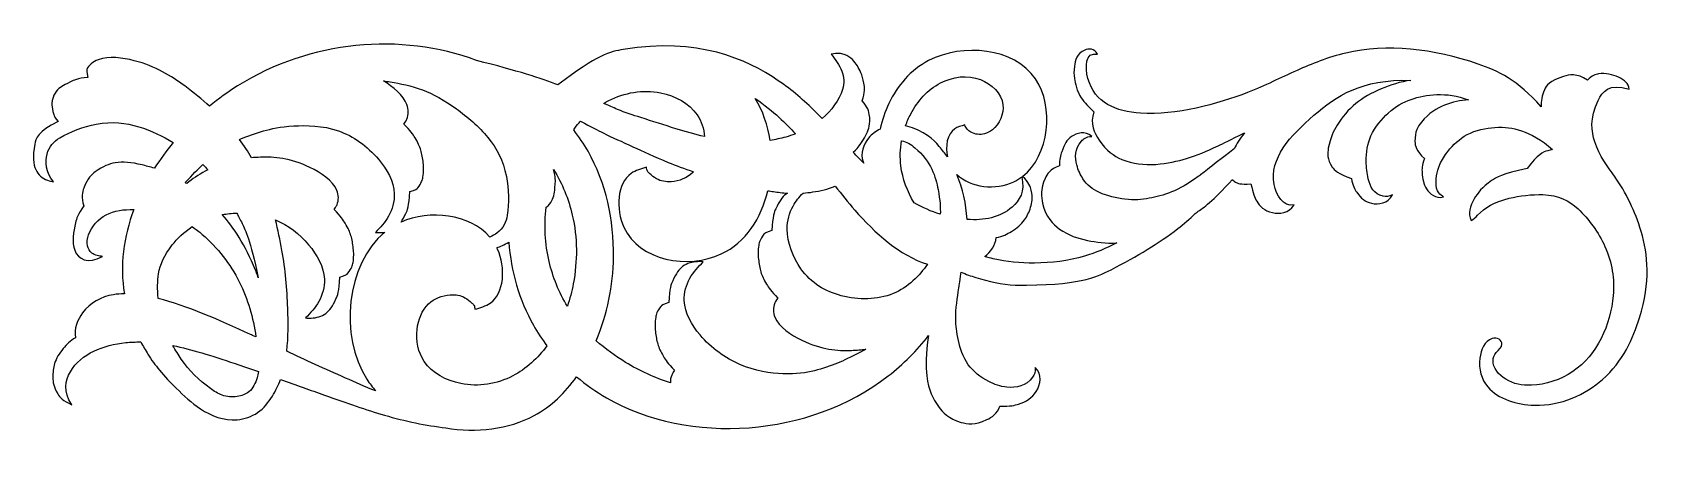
# Model space of a CAD drawing. Header units: inches. Extents: x -24.24 to -20.26, y -6.93 to -5.91.
import ezdxf

# ---------------------------------------------------------------- set-up
doc = ezdxf.new("R2010")
doc.units = ezdxf.units.IN
doc.layers.get('0').update_dxf_attribs({"linetype": 'CONTINUOUS'})

msp = doc.modelspace()

# ---------------------------------------------------------------- linework, layer by layer
for points, knots in [([(-23.1493, -5.9785), (-23.3343, -5.9093), (-23.5888, -5.9316), (-23.7838, -6.073), (-23.8058, -6.0912)], [-1.5095631, -1.5095631, -1.5095631, -1.5095631, -0.9291778, -0.8510565, -0.8510565, -0.8510565, -0.8510565]), ([(-22.2991, -6.1215), (-22.3043, -6.1161), (-22.3404, -6.0793), (-22.4362, -5.9971), (-22.6238, -5.9128), (-22.8519, -5.9639), (-22.9488, -6.0386)], [0.6288062, 0.6288062, 0.6288062, 0.6288062, 0.6489382, 0.7721615, 1.0573657, 1.1052289, 1.1052289, 1.1052289, 1.1052289]), ([(-23.8058, -6.0912), (-23.824, -6.0745), (-23.8746, -6.0328), (-23.9586, -5.9798), (-24.0688, -5.9649), (-24.1061, -5.9916), (-24.1083, -6.0053), (-24.1048, -6.0205)], [-0.2524586, -0.2524586, -0.2524586, -0.2524586, -0.1854757, -0.0854724, -0.0312349, -0.0051662, 0, 0, 0, 0]), ([(-22.2771, -5.9626), (-22.2668, -5.9766), (-22.2455, -6.0057), (-22.2439, -6.0588), (-22.2769, -6.1023), (-22.2991, -6.1215), (-22.2991, -6.1215)], [0, 0, 0, 0, 0.0466938, 0.0973655, 0.1794818, 0.1794844, 0.1794844, 0.1794844, 0.1794844]), ([(-22.2008, -6.0778), (-22.1928, -6.057), (-22.1982, -6.0171), (-22.2112, -5.993), (-22.2295, -5.9659), (-22.2605, -5.9599), (-22.2771, -5.9626)], [0.01994128, 0.01994128, 0.01994128, 0.01994128, 0.03249751, 0.05969475, 0.08624656, 0.09600981, 0.09600981, 0.09600981, 0.09600981]), ([(-21.8062, -6.2638), (-21.7401, -6.2123), (-21.7142, -5.9559), (-22.0229, -5.9298), (-22.1287, -6.0585), (-22.1517, -6.1256), (-22.1565, -6.1473)], [-1.9275825, -1.9275825, -1.9275825, -1.9275825, -1.6924517, -1.4254, -1.2814924, -1.2154674, -1.2154674, -1.2154674, -1.2154674]), ([(-21.6221, -5.9627), (-21.6296, -5.9486), (-21.671, -5.9501), (-21.681, -6.0003), (-21.6797, -6.0208), (-21.6701, -6.0673), (-21.6425, -6.0937), (-21.6309, -6.1045)], [-0.2123362, -0.2123362, -0.2123362, -0.2123362, -0.1926841, -0.1538169, -0.1133303, -0.0614877, -0.023316, -0.023316, -0.023316, -0.023316]), ([(-20.5309, -6.0926), (-20.5891, -6.0263), (-20.7454, -5.9546), (-20.9595, -5.9318), (-21.1447, -6.007), (-21.2642, -6.0687), (-21.5008, -6.1341), (-21.6542, -6.0733), (-21.6524, -5.9574), (-21.6221, -5.9627)], [-1.183551, -1.183551, -1.183551, -1.183551, -1.057366, -0.772161, -0.648938, -0.502004, -0.262197, -0.094386, -0.01543, -0.01543, -0.01543, -0.01543]), ([(-20.4168, -6.0267), (-20.4433, -6.0093), (-20.5076, -6.0241), (-20.5272, -6.0532), (-20.5309, -6.0789), (-20.5309, -6.0926)], [0.0106594, 0.0106594, 0.0106594, 0.0106594, 0.0261364, 0.0644351, 0.1107172, 0.1107172, 0.1107172, 0.1107172]), ([(-20.3143, -6.0493), (-20.3151, -6.0349), (-20.336, -6.0186), (-20.3808, -6.0065), (-20.4053, -6.0156), (-20.4168, -6.0267)], [0.00935946, 0.00935946, 0.00935946, 0.00935946, 0.05087658, 0.08948409, 0.10755626, 0.10755626, 0.10755626, 0.10755626]), ([(-24.1048, -6.0205), (-24.1306, -6.0223), (-24.1557, -6.0356), (-24.1685, -6.0411), (-24.183, -6.0533), (-24.1921, -6.0688), (-24.1953, -6.0921), (-24.1863, -6.1199), (-24.1784, -6.1283)], [0, 0, 0, 0, 0.0274427, 0.0706515, 0.1110785, 0.1485924, 0.1683715, 0.1723482, 0.1723482, 0.1723482, 0.1723482]), ([(-23.3276, -6.1351), (-23.3224, -6.1274), (-23.3159, -6.1141), (-23.3163, -6.0754), (-23.3543, -6.0435), (-23.3783, -6.0286)], [0, 0, 0, 0, 0.00516616, 0.03123488, 0.08093855, 0.08093855, 0.08093855, 0.08093855]), ([(-23.3783, -6.0286), (-23.3726, -6.0294), (-23.3429, -6.0341), (-23.2829, -6.0458), (-23.2047, -6.0889), (-23.1167, -6.1634), (-23.0714, -6.2468), (-23.0679, -6.3529), (-23.084, -6.3954), (-23.1098, -6.4103), (-23.1166, -6.413)], [-0.6924679, -0.6924679, -0.6924679, -0.6924679, -0.6621411, -0.5304661, -0.400279, -0.2866369, -0.1794818, -0.0973655, -0.0466938, -0.0314268, -0.0314268, -0.0314268, -0.0314268]), ([(-22.094, -6.1391), (-22.0904, -6.1292), (-22.0717, -6.0865), (-22.017, -6.0243), (-21.9116, -6.0082), (-21.8381, -6.0788), (-21.8664, -6.143), (-21.9028, -6.1627), (-21.9276, -6.1601), (-21.943, -6.1481), (-21.9466, -6.1408), (-21.9484, -6.1371)], [1.2453746, 1.2453746, 1.2453746, 1.2453746, 1.2763616, 1.38207, 1.4810344, 1.5637428, 1.6306356, 1.6525149, 1.6860276, 1.6975597, 1.7098587, 1.7098587, 1.7098587, 1.7098587]), ([(-21.1385, -6.3337), (-21.1656, -6.3393), (-21.2213, -6.2437), (-21.1004, -6.1115), (-20.9735, -6.024), (-20.8513, -6.0274)], [0.0051185, 0.0051185, 0.0051185, 0.0051185, 0.0734724, 0.2338093, 0.3834195, 0.3834195, 0.3834195, 0.3834195]), ([(-20.8513, -6.0274), (-20.8769, -6.031), (-20.9303, -6.0478), (-20.9935, -6.0844), (-21.0308, -6.1314), (-21.053, -6.1754), (-21.0588, -6.2273), (-21.0309, -6.2573), (-20.9974, -6.2691)], [-0.4404051, -0.4404051, -0.4404051, -0.4404051, -0.3549768, -0.2587367, -0.1474082, -0.0644351, -0.0261364, -0.0106594, -0.0106594, -0.0106594, -0.0106594]), ([(-20.7031, -6.3724), (-20.6967, -6.3696), (-20.6748, -6.3447), (-20.6308, -6.3166), (-20.5021, -6.3021), (-20.4366, -6.3365), (-20.3609, -6.4417), (-20.3404, -6.5868), (-20.4108, -6.7419), (-20.5443, -6.7839), (-20.6179, -6.7717), (-20.6554, -6.7284), (-20.6433, -6.6949), (-20.6225, -6.6813), (-20.6336, -6.6607), (-20.6672, -6.6619), (-20.6908, -6.7187), (-20.6661, -6.8025), (-20.5219, -6.8474), (-20.3508, -6.7672), (-20.2581, -6.5573), (-20.2706, -6.4298), (-20.3132, -6.3207), (-20.3576, -6.2503), (-20.4, -6.2), (-20.4144, -6.1056), (-20.3646, -6.033), (-20.3143, -6.0493)], [-2.229927, -2.229927, -2.229927, -2.229927, -2.214147, -2.15594, -2.115635, -2.052129, -1.981498, -1.900312, -1.756376, -1.682798, -1.634681, -1.592248, -1.575937, -1.556718, -1.546115, -1.532579, -1.489814, -1.434096, -1.345668, -1.214545, -1.057366, -0.772161, -0.648938, -0.502004, -0.262197, -0.094386, -0.01543, -0.01543, -0.01543, -0.01543]), ([(-22.8361, -6.084), (-22.8322, -6.0816), (-22.7903, -6.0582), (-22.7034, -6.0432), (-22.6074, -6.0934), (-22.5901, -6.1467), (-22.5884, -6.1658)], [2.0436118, 2.0436118, 2.0436118, 2.0436118, 2.0573977, 2.1864794, 2.2914922, 2.3475093, 2.3475093, 2.3475093, 2.3475093]), ([(-22.5884, -6.1658), (-22.6122, -6.1602), (-22.6646, -6.1454), (-22.7354, -6.1216), (-22.7955, -6.1034), (-22.8248, -6.0888), (-22.8361, -6.084)], [0.1618147, 0.1618147, 0.1618147, 0.1618147, 0.2349839, 0.325225, 0.3859652, 0.4229708, 0.4229708, 0.4229708, 0.4229708]), ([(-22.2226, -6.2044), (-22.2144, -6.197), (-22.2044, -6.1839), (-22.1948, -6.1695), (-22.1848, -6.1498), (-22.1819, -6.1339), (-22.1816, -6.1159), (-22.187, -6.0954), (-22.2008, -6.0778)], [0.0048249, 0.0048249, 0.0048249, 0.0048249, 0.0274427, 0.0706515, 0.1110785, 0.1485924, 0.1683715, 0.1723482, 0.1723482, 0.1723482, 0.1723482]), ([(-20.8965, -6.3088), (-20.9052, -6.3139), (-20.9406, -6.3127), (-20.9574, -6.2767), (-20.963, -6.2186), (-20.9551, -6.1595), (-20.903, -6.0997), (-20.844, -6.0658), (-20.7649, -6.0548), (-20.7096, -6.0754)], [-2.2299269, -2.2299269, -2.2299269, -2.2299269, -2.214147, -2.1559395, -2.1156345, -2.0521293, -1.9814984, -1.9003118, -1.7647192, -1.7647192, -1.7647192, -1.7647192]), ([(-20.7096, -6.0754), (-20.7295, -6.0766), (-20.7668, -6.0846), (-20.8159, -6.113), (-20.8454, -6.1583), (-20.8389, -6.2), (-20.818, -6.22)], [-0.2352143, -0.2352143, -0.2352143, -0.2352143, -0.1474082, -0.0644351, -0.0261364, -0.0106594, -0.0106594, -0.0106594, -0.0106594]), ([(-24.1784, -6.1283), (-24.2285, -6.1537), (-24.2426, -6.2068), (-24.2367, -6.2514), (-24.214, -6.2723), (-24.1941, -6.2757), (-24.1896, -6.2769)], [0.01994128, 0.01994128, 0.01994128, 0.01994128, 0.03249751, 0.05969475, 0.08624656, 0.09600981, 0.09600981, 0.09600981, 0.09600981]), ([(-24.1896, -6.2769), (-24.2094, -6.2534), (-24.2109, -6.1987), (-24.1704, -6.1613), (-24.0707, -6.1249), (-23.9807, -6.1352), (-23.9203, -6.1653), (-23.8951, -6.1804)], [0, 0, 0, 0, 0.0466938, 0.0973655, 0.1794818, 0.2866369, 0.3863608, 0.3863608, 0.3863608, 0.3863608]), ([(-22.9102, -6.1494), (-22.9061, -6.1432), (-22.9007, -6.1359), (-22.8946, -6.1292), (-22.8934, -6.1279)], [-0.09945321, -0.09945321, -0.09945321, -0.09945321, -0.07731457, -0.07198668, -0.07198668, -0.07198668, -0.07198668]), ([(-22.8934, -6.1279), (-22.8661, -6.1422), (-22.8249, -6.164), (-22.7757, -6.1852), (-22.6937, -6.2239), (-22.6382, -6.2448), (-22.6152, -6.2526)], [-0.7967965, -0.7967965, -0.7967965, -0.7967965, -0.6953637, -0.5128457, -0.3591133, -0.2689376, -0.2689376, -0.2689376, -0.2689376]), ([(-21.6309, -6.1045), (-21.6412, -6.1339), (-21.6122, -6.1923), (-21.531, -6.2493), (-21.4065, -6.2245), (-21.3478, -6.1997), (-21.2968, -6.1748), (-21.2607, -6.1567)], [0.008895, 0.008895, 0.008895, 0.008895, 0.0500454, 0.1123788, 0.2851191, 0.3940725, 0.440943, 0.440943, 0.440943, 0.440943]), ([(-23.7317, -6.1729), (-23.7309, -6.1725), (-23.7134, -6.1645), (-23.6739, -6.1511), (-23.6152, -6.1377), (-23.4892, -6.1382), (-23.3911, -6.2083), (-23.3422, -6.2939), (-23.3609, -6.3632), (-23.3859, -6.3892), (-23.3978, -6.4017)], [-0.6690601, -0.6690601, -0.6690601, -0.6690601, -0.6621411, -0.5304661, -0.400279, -0.2866369, -0.1794818, -0.0973655, -0.0466938, 0, 0, 0, 0]), ([(-23.3133, -6.3013), (-23.298, -6.297), (-23.2845, -6.2813), (-23.2784, -6.2582), (-23.2797, -6.229), (-23.2854, -6.1972), (-23.2954, -6.1759), (-23.3111, -6.1516), (-23.3276, -6.1351)], [-0.1723482, -0.1723482, -0.1723482, -0.1723482, -0.1683715, -0.1485924, -0.1110785, -0.0706515, -0.0274427, 0, 0, 0, 0]), ([(-22.8549, -6.6681), (-22.8274, -6.6026), (-22.7954, -6.4442), (-22.8354, -6.258), (-22.8972, -6.1661), (-22.9102, -6.1494)], [-2.3424542, -2.3424542, -2.3424542, -2.3424542, -2.1320579, -1.8645661, -1.8015262, -1.8015262, -1.8015262, -1.8015262]), ([(-22.365, -6.1594), (-22.373, -6.1623), (-22.3944, -6.1689), (-22.4141, -6.1734), (-22.4273, -6.1752)], [0.25808328, 0.25808328, 0.25808328, 0.25808328, 0.28663694, 0.33576641, 0.33576641, 0.33576641, 0.33576641]), ([(-22.1565, -6.1473), (-22.167, -6.1524), (-22.1921, -6.1712), (-22.2068, -6.2079), (-22.1972, -6.2304), (-22.1966, -6.2315)], [1.46279051, 1.46279051, 1.46279051, 1.46279051, 1.48981435, 1.53257858, 1.5348454, 1.5348454, 1.5348454, 1.5348454]), ([(-21.9911, -6.2159), (-21.9971, -6.2071), (-22.0166, -6.1824), (-22.0452, -6.1524), (-22.094, -6.1391)], [-0.09749996, -0.09749996, -0.09749996, -0.09749996, -0.06467827, 0, 0, 0, 0]), ([(-21.9484, -6.1371), (-21.9573, -6.1396), (-21.9898, -6.1488), (-21.9969, -6.1894), (-21.9911, -6.2159)], [-2.22887905, -2.22887905, -2.22887905, -2.22887905, -2.20227616, -2.13132771, -2.13132771, -2.13132771, -2.13132771]), ([(-21.6358, -6.1655), (-21.6527, -6.1503), (-21.6924, -6.1633), (-21.7057, -6.1891), (-21.7162, -6.2227), (-21.7152, -6.2377)], [0.00935946, 0.00935946, 0.00935946, 0.00935946, 0.05087658, 0.08948409, 0.10755626, 0.10755626, 0.10755626, 0.10755626]), ([(-21.2853, -6.1953), (-21.3533, -6.2479), (-21.4146, -6.2977), (-21.4822, -6.318), (-21.5468, -6.3241), (-21.6201, -6.307), (-21.6556, -6.2784), (-21.6773, -6.2314), (-21.6785, -6.1909), (-21.6509, -6.1662), (-21.6358, -6.1655)], [1.7254944, 1.7254944, 1.7254944, 1.7254944, 1.7563763, 1.9003118, 1.9814984, 2.0521293, 2.1156345, 2.1559395, 2.214147, 2.2299269, 2.2299269, 2.2299269, 2.2299269]), ([(-20.7714, -6.3144), (-20.7852, -6.3042), (-20.7927, -6.2772), (-20.7847, -6.2382), (-20.7573, -6.1958), (-20.7146, -6.1542), (-20.6366, -6.1392), (-20.5802, -6.1474), (-20.5291, -6.1734), (-20.503, -6.1978)], [-2.2299269, -2.2299269, -2.2299269, -2.2299269, -2.214147, -2.1559395, -2.1156345, -2.0521293, -1.9814984, -1.9003118, -1.8113208, -1.8113208, -1.8113208, -1.8113208]), ([(-22.073, -6.3291), (-22.0898, -6.301), (-22.109, -6.2501), (-22.1073, -6.1965), (-22.1037, -6.176)], [1.0503052, 1.0503052, 1.0503052, 1.0503052, 1.1463026, 1.2078187, 1.2078187, 1.2078187, 1.2078187]), ([(-22.1037, -6.176), (-22.1036, -6.176), (-22.0916, -6.1786), (-22.0808, -6.1835), (-22.0713, -6.1934)], [1.63441356, 1.63441356, 1.63441356, 1.63441356, 1.63468095, 1.66058946, 1.66058946, 1.66058946, 1.66058946]), ([(-22.0713, -6.1934), (-22.0306, -6.2267), (-22.0094, -6.3055), (-22.0082, -6.3404), (-22.0085, -6.3569)], [-0.8590939, -0.8590939, -0.8590939, -0.8590939, -0.7728838, -0.6899791, -0.6899791, -0.6899791, -0.6899791]), ([(-20.503, -6.1978), (-20.5067, -6.1984), (-20.5212, -6.2018), (-20.5391, -6.209), (-20.565, -6.2444)], [-0.03181443, -0.03181443, -0.03181443, -0.03181443, -0.02613641, -0.01065943, -0.01065943, -0.01065943, -0.01065943]), ([(-23.9413, -6.2439), (-23.9522, -6.2404), (-23.9912, -6.2301), (-24.0331, -6.2254), (-24.0746, -6.2414), (-24.1093, -6.271), (-24.1224, -6.3153), (-24.1148, -6.3364)], [-0.2983676, -0.2983676, -0.2983676, -0.2983676, -0.2587367, -0.1474082, -0.0644351, -0.0261364, -0.0106594, -0.0106594, -0.0106594, -0.0106594]), ([(-23.8099, -6.2473), (-23.8121, -6.2485), (-23.8308, -6.2585), (-23.848, -6.2705), (-23.8617, -6.2814)], [0.34881218, 0.34881218, 0.34881218, 0.34881218, 0.35911328, 0.43829265, 0.43829265, 0.43829265, 0.43829265]), ([(-23.8224, -6.2345), (-23.818, -6.2387), (-23.8139, -6.243), (-23.8099, -6.2473), (-23.8099, -6.2473)], [0.50399968, 0.50399968, 0.50399968, 0.50399968, 0.53046609, 0.53055265, 0.53055265, 0.53055265, 0.53055265]), ([(-23.4994, -6.3454), (-23.4942, -6.3378), (-23.4877, -6.3245), (-23.4882, -6.2836), (-23.5867, -6.219), (-23.656, -6.215), (-23.6957, -6.2174), (-23.7029, -6.218)], [0, 0, 0, 0, 0.0051662, 0.0312349, 0.0854724, 0.1854757, 0.2084714, 0.2084714, 0.2084714, 0.2084714]), ([(-22.9782, -6.3399), (-22.9708, -6.3343), (-22.9628, -6.3236), (-22.9571, -6.3062), (-22.9568, -6.2927), (-22.9541, -6.2664), (-22.9596, -6.2469)], [-0.1441992, -0.1441992, -0.1441992, -0.1441992, -0.1110785, -0.0706515, -0.0274427, -0.0029652, -0.0029652, -0.0029652, -0.0029652]), ([(-22.9596, -6.2469), (-22.9383, -6.2814), (-22.9008, -6.3728), (-22.9007, -6.492), (-22.9195, -6.5654), (-22.9256, -6.5835)], [1.4900432, 1.4900432, 1.4900432, 1.4900432, 1.6106859, 1.7796524, 1.8370019, 1.8370019, 1.8370019, 1.8370019]), ([(-22.7309, -6.2413), (-22.7444, -6.2451), (-22.8026, -6.2615), (-22.814, -6.4615), (-22.5391, -6.5073), (-22.4488, -6.3669), (-22.4326, -6.299)], [-3.5930124, -3.5930124, -3.5930124, -3.5930124, -3.5524921, -3.4185732, -3.1701368, -2.9862812, -2.9862812, -2.9862812, -2.9862812]), ([(-22.6152, -6.2526), (-22.6159, -6.2533), (-22.6302, -6.2673), (-22.6628, -6.2807), (-22.7037, -6.2747), (-22.7198, -6.2596), (-22.7303, -6.251), (-22.7307, -6.2448), (-22.7309, -6.2413)], [2.4387248, 2.4387248, 2.4387248, 2.4387248, 2.4413596, 2.4991055, 2.5361289, 2.5574524, 2.5653139, 2.5751537, 2.5751537, 2.5751537, 2.5751537]), ([(-21.7152, -6.2377), (-21.7395, -6.2463), (-21.7628, -6.2874), (-21.7571, -6.356), (-21.7085, -6.4045), (-21.6542, -6.4214), (-21.6011, -6.4292), (-21.5747, -6.4275)], [0.0106594, 0.0106594, 0.0106594, 0.0106594, 0.0261364, 0.0644351, 0.1474082, 0.2587367, 0.352174, 0.352174, 0.352174, 0.352174]), ([(-20.818, -6.22), (-20.8246, -6.2377), (-20.8233, -6.2648), (-20.818, -6.2958), (-20.79, -6.3193), (-20.7714, -6.3144)], [-0.10755626, -0.10755626, -0.10755626, -0.10755626, -0.08948409, -0.05087658, -0.00935946, -0.00935946, -0.00935946, -0.00935946]), ([(-20.565, -6.2444), (-20.6279, -6.2579), (-20.6713, -6.2848), (-20.6983, -6.3177), (-20.7117, -6.3559), (-20.7031, -6.3724)], [-0.10755626, -0.10755626, -0.10755626, -0.10755626, -0.08948409, -0.05087658, -0.00935946, -0.00935946, -0.00935946, -0.00935946]), ([(-22.3462, -6.3049), (-22.3307, -6.3038), (-22.3057, -6.3001), (-22.276, -6.2918), (-22.2671, -6.2878)], [-0.05000994, -0.05000994, -0.05000994, -0.05000994, -0.03123488, -0.02250661, -0.02250661, -0.02250661, -0.02250661]), ([(-22.2671, -6.2878), (-22.2512, -6.3083), (-22.1899, -6.384), (-22.1088, -6.4587), (-22.0403, -6.4798)], [-0.3339624, -0.3339624, -0.3339624, -0.3339624, -0.2851191, -0.1413327, -0.1413327, -0.1413327, -0.1413327]), ([(-21.9679, -6.2588), (-21.9338, -6.2924), (-21.8621, -6.299), (-21.8142, -6.2698), (-21.8081, -6.2652)], [-2.0862273, -2.0862273, -2.0862273, -2.0862273, -1.9512478, -1.9297278, -1.9297278, -1.9297278, -1.9297278]), ([(-21.8081, -6.2652), (-21.7998, -6.3009), (-21.8369, -6.3608), (-21.9016, -6.3727), (-21.9426, -6.3698)], [0.0181471, 0.0181471, 0.0181471, 0.0181471, 0.0943858, 0.220153, 0.220153, 0.220153, 0.220153]), ([(-21.8708, -6.4144), (-21.8555, -6.412), (-21.8273, -6.3966), (-21.8014, -6.3754), (-21.7854, -6.3411), (-21.7794, -6.3114), (-21.7906, -6.2781), (-21.8062, -6.2638)], [0.023316, 0.023316, 0.023316, 0.023316, 0.0614877, 0.1133303, 0.1538169, 0.1926841, 0.211277, 0.211277, 0.211277, 0.211277]), ([(-21.382, -6.3549), (-21.3804, -6.3539), (-21.3635, -6.3425), (-21.3398, -6.3263), (-21.2903, -6.2714)], [0.56789068, 0.56789068, 0.56789068, 0.56789068, 0.56991487, 0.58944042, 0.58944042, 0.58944042, 0.58944042]), ([(-21.2903, -6.2714), (-21.2883, -6.2736), (-21.2815, -6.2794), (-21.2709, -6.284), (-21.2446, -6.2821)], [-0.04240431, -0.04240431, -0.04240431, -0.04240431, -0.0345628, -0.02050513, -0.02050513, -0.02050513, -0.02050513]), ([(-21.2446, -6.2821), (-21.239, -6.3062), (-21.2318, -6.3281), (-21.2015, -6.3584), (-21.1514, -6.3554), (-21.1385, -6.3337)], [-0.09929618, -0.09929618, -0.09929618, -0.09929618, -0.07261118, -0.03730581, -0.00640513, -0.00640513, -0.00640513, -0.00640513]), ([(-20.9974, -6.2691), (-20.9946, -6.2863), (-20.9781, -6.3145), (-20.9535, -6.3352), (-20.9073, -6.3316), (-20.8965, -6.3088)], [-0.10755626, -0.10755626, -0.10755626, -0.10755626, -0.08948409, -0.05087658, -0.00935946, -0.00935946, -0.00935946, -0.00935946]), ([(-23.3347, -6.3764), (-23.3307, -6.3706), (-23.3235, -6.357), (-23.315, -6.3375), (-23.3133, -6.3013)], [-0.04581501, -0.04581501, -0.04581501, -0.04581501, -0.03249751, -0.01994128, -0.01994128, -0.01994128, -0.01994128]), ([(-22.4326, -6.299), (-22.4282, -6.2997), (-22.4132, -6.302), (-22.3967, -6.3042), (-22.384, -6.305)], [-0.09359989, -0.09359989, -0.09359989, -0.09359989, -0.08547237, -0.06686353, -0.06686353, -0.06686353, -0.06686353]), ([(-22.384, -6.305), (-22.3853, -6.3058), (-22.3971, -6.3134), (-22.408, -6.3307), (-22.421, -6.3608), (-22.4228, -6.3969)], [-0.0629617, -0.0629617, -0.0629617, -0.0629617, -0.05969475, -0.03249751, -0.01994128, -0.01994128, -0.01994128, -0.01994128]), ([(-22.0403, -6.4798), (-22.0591, -6.5082), (-22.1187, -6.5678), (-22.2546, -6.5685), (-22.3525, -6.5113), (-22.3938, -6.4043), (-22.3762, -6.3391), (-22.3553, -6.3147), (-22.3462, -6.3049)], [-0.5078963, -0.5078963, -0.5078963, -0.5078963, -0.400279, -0.2866369, -0.1794818, -0.0973655, -0.0466938, -0.0104133, -0.0104133, -0.0104133, -0.0104133]), ([(-24.1148, -6.3364), (-24.1305, -6.3575), (-24.138, -6.3882), (-24.1506, -6.453), (-24.1056, -6.4817), (-24.0689, -6.4608)], [-0.10755626, -0.10755626, -0.10755626, -0.10755626, -0.08948409, -0.05087658, -0.00935946, -0.00935946, -0.00935946, -0.00935946]), ([(-24.0689, -6.4608), (-24.0734, -6.4603), (-24.0827, -6.4594), (-24.0981, -6.4526), (-24.1091, -6.4329), (-24.1025, -6.3941), (-24.0621, -6.3498), (-24.016, -6.345), (-23.992, -6.3454)], [-1.066253, -1.066253, -1.066253, -1.066253, -1.0525689, -1.0381916, -1.0175894, -0.9907179, -0.9251498, -0.8555835, -0.8555835, -0.8555835, -0.8555835]), ([(-23.6859, -6.5135), (-23.6893, -6.5034), (-23.7162, -6.4347), (-23.7468, -6.3895), (-23.7744, -6.3578)], [-0.53261938, -0.53261938, -0.53261938, -0.53261938, -0.52787711, -0.46010557, -0.46010557, -0.46010557, -0.46010557]), ([(-23.7389, -6.354), (-23.7349, -6.3614), (-23.7228, -6.3846), (-23.706, -6.4189), (-23.6859, -6.5135)], [0.73883322, 0.73883322, 0.73883322, 0.73883322, 0.77288385, 0.83466255, 0.83466255, 0.83466255, 0.83466255]), ([(-23.4851, -6.5117), (-23.4699, -6.5073), (-23.4564, -6.4917), (-23.4503, -6.4686), (-23.4516, -6.4394), (-23.4572, -6.4076), (-23.4672, -6.3863), (-23.4829, -6.3619), (-23.4994, -6.3454)], [-0.1723482, -0.1723482, -0.1723482, -0.1723482, -0.1683715, -0.1485924, -0.1110785, -0.0706515, -0.0274427, 0, 0, 0, 0]), ([(-22.9256, -6.5835), (-22.9463, -6.5495), (-22.9788, -6.4699), (-22.9829, -6.3843), (-22.9782, -6.3399)], [1.491881, 1.491881, 1.491881, 1.491881, 1.6106859, 1.7436714, 1.7436714, 1.7436714, 1.7436714]), ([(-21.8246, -6.5314), (-21.6684, -6.5328), (-21.5518, -6.4771), (-21.4551, -6.4185), (-21.3949, -6.3685), (-21.382, -6.3549)], [-0.4924475, -0.4924475, -0.4924475, -0.4924475, -0.3913944, -0.2135528, -0.1564314, -0.1564314, -0.1564314, -0.1564314]), ([(-23.9324, -6.564), (-23.9324, -6.5639), (-23.9339, -6.5413), (-23.9347, -6.4997), (-23.9127, -6.4452), (-23.8692, -6.4012), (-23.8485, -6.3874)], [-0.7734982, -0.7734982, -0.7734982, -0.7734982, -0.7728838, -0.6621411, -0.5304661, -0.453218, -0.453218, -0.453218, -0.453218]), ([(-23.8485, -6.3874), (-23.8336, -6.398), (-23.7898, -6.4341), (-23.7254, -6.517), (-23.6981, -6.6119), (-23.6916, -6.6585)], [-0.6925313, -0.6925313, -0.6925313, -0.6925313, -0.6730439, -0.5251327, -0.3837812, -0.3837812, -0.3837812, -0.3837812]), ([(-23.6158, -6.6941), (-23.6117, -6.6589), (-23.6123, -6.5759), (-23.6214, -6.4672), (-23.6378, -6.3956), (-23.6435, -6.3706)], [-0.3259654, -0.3259654, -0.3259654, -0.3259654, -0.2201119, -0.077009, 0, 0, 0, 0]), ([(-23.6435, -6.3706), (-23.6119, -6.3841), (-23.559, -6.4256), (-23.514, -6.5043), (-23.5327, -6.5735), (-23.5577, -6.5996), (-23.5697, -6.6121)], [-0.2671478, -0.2671478, -0.2671478, -0.2671478, -0.1794818, -0.0973655, -0.0466938, 0, 0, 0, 0]), ([(-23.3745, -6.4011), (-23.4707, -6.48), (-23.4886, -6.6727), (-23.4049, -6.7828), (-23.397, -6.7918)], [-3.3555921, -3.3555921, -3.3555921, -3.3555921, -3.0031255, -2.9695018, -2.9695018, -2.9695018, -2.9695018]), ([(-23.3978, -6.4017), (-23.3932, -6.4021), (-23.3854, -6.4024), (-23.3776, -6.4016), (-23.3745, -6.4011)], [-0.09600981, -0.09600981, -0.09600981, -0.09600981, -0.08624656, -0.07974281, -0.07974281, -0.07974281, -0.07974281]), ([(-22.4228, -6.3969), (-22.438, -6.4012), (-22.4515, -6.4169), (-22.4576, -6.44), (-22.4563, -6.4692), (-22.4506, -6.501), (-22.4406, -6.5223), (-22.425, -6.5466), (-22.4085, -6.5631)], [-0.1723482, -0.1723482, -0.1723482, -0.1723482, -0.1683715, -0.1485924, -0.1110785, -0.0706515, -0.0274427, 0, 0, 0, 0]), ([(-23.1533, -6.5907), (-23.1398, -6.5869), (-23.0816, -6.5705), (-23.0768, -6.4862), (-23.0985, -6.4405), (-23.0991, -6.4393)], [-3.8201878, -3.8201878, -3.8201878, -3.8201878, -3.7796675, -3.6457486, -3.6420006, -3.6420006, -3.6420006, -3.6420006]), ([(-23.07, -6.4253), (-23.064, -6.4971), (-23.0386, -6.5881), (-22.9881, -6.6646), (-22.9759, -6.6807)], [-1.8502973, -1.8502973, -1.8502973, -1.8502973, -1.6373907, -1.5770024, -1.5770024, -1.5770024, -1.5770024]), ([(-21.5747, -6.4275), (-21.6002, -6.4408), (-21.6648, -6.4685), (-21.7697, -6.4807), (-21.8525, -6.474), (-21.8922, -6.4631), (-21.8991, -6.461)], [0.4954596, 0.4954596, 0.4954596, 0.4954596, 0.581475, 0.7057113, 0.8073032, 0.8289172, 0.8289172, 0.8289172, 0.8289172]), ([(-22.5917, -6.474), (-22.5964, -6.4736), (-22.6137, -6.4729), (-22.6448, -6.4816), (-22.6615, -6.5082), (-22.6746, -6.5383), (-22.6763, -6.5744)], [-0.09600981, -0.09600981, -0.09600981, -0.09600981, -0.08624656, -0.05969475, -0.03249751, -0.01994128, -0.01994128, -0.01994128, -0.01994128]), ([(-22.1915, -6.6892), (-22.195, -6.6911), (-22.2292, -6.7089), (-22.2636, -6.7257), (-22.3157, -6.7428), (-22.3819, -6.7545), (-22.5003, -6.7376), (-22.5985, -6.6674), (-22.6474, -6.5818), (-22.6287, -6.5126), (-22.6037, -6.4865), (-22.5917, -6.474)], [-0.7845041, -0.7845041, -0.7845041, -0.7845041, -0.7728838, -0.6621411, -0.5304661, -0.400279, -0.2866369, -0.1794818, -0.0973655, -0.0466938, 0, 0, 0, 0]), ([(-23.5697, -6.6121), (-23.565, -6.6125), (-23.5477, -6.6132), (-23.5166, -6.6045), (-23.4999, -6.5779), (-23.4868, -6.5478), (-23.4851, -6.5117)], [-0.09600981, -0.09600981, -0.09600981, -0.09600981, -0.08624656, -0.05969475, -0.03249751, -0.01994128, -0.01994128, -0.01994128, -0.01994128]), ([(-21.7752, -6.7338), (-21.7739, -6.7445), (-21.7901, -6.7789), (-21.8397, -6.788), (-21.899, -6.7673), (-21.947, -6.7283), (-21.9675, -6.6603), (-21.9733, -6.6022), (-21.9659, -6.5579), (-21.9615, -6.529), (-21.9573, -6.4995)], [-2.2299269, -2.2299269, -2.2299269, -2.2299269, -2.214147, -2.1559395, -2.1156345, -2.0521293, -1.9814984, -1.9003118, -1.7563763, -1.7289227, -1.7289227, -1.7289227, -1.7289227]), ([(-21.9573, -6.4995), (-21.9455, -6.5044), (-21.9021, -6.5201), (-21.8572, -6.5288), (-21.8246, -6.5314)], [-0.7800811, -0.7800811, -0.7800811, -0.7800811, -0.7425455, -0.6455019, -0.6455019, -0.6455019, -0.6455019]), ([(-24.0153, -6.5527), (-24.0244, -6.5528), (-24.0662, -6.5562), (-24.1167, -6.5839), (-24.1397, -6.6383), (-24.1351, -6.6608)], [-0.1289549, -0.1289549, -0.1289549, -0.1289549, -0.1123788, -0.0500454, -0.008895, -0.008895, -0.008895, -0.008895]), ([(-23.6916, -6.6585), (-23.6986, -6.6558), (-23.7783, -6.6191), (-23.8618, -6.5817), (-23.9324, -6.564)], [-0.2899468, -0.2899468, -0.2899468, -0.2899468, -0.2851191, -0.1750656, -0.1750656, -0.1750656, -0.1750656]), ([(-22.9759, -6.6807), (-22.9985, -6.7112), (-23.0595, -6.7679), (-23.1808, -6.7889), (-23.2851, -6.7342), (-23.3035, -6.6438), (-23.2761, -6.5738), (-23.2214, -6.5513), (-23.1805, -6.5573), (-23.1644, -6.5724), (-23.1539, -6.581), (-23.1535, -6.5872), (-23.1533, -6.5907)], [1.9456837, 1.9456837, 1.9456837, 1.9456837, 2.0573977, 2.1864794, 2.2914922, 2.3726126, 2.4413596, 2.4991055, 2.5361289, 2.5574524, 2.5653139, 2.5751537, 2.5751537, 2.5751537, 2.5751537]), ([(-22.4085, -6.5631), (-22.4137, -6.5708), (-22.4202, -6.5841), (-22.4197, -6.625), (-22.3211, -6.6896), (-22.2461, -6.6939), (-22.2027, -6.6905), (-22.1915, -6.6892)], [0, 0, 0, 0, 0.0051662, 0.0312349, 0.0854724, 0.1854757, 0.2233532, 0.2233532, 0.2233532, 0.2233532]), ([(-22.6763, -6.5744), (-22.6915, -6.5787), (-22.705, -6.5944), (-22.7111, -6.6175), (-22.7098, -6.6467), (-22.7042, -6.6785), (-22.6942, -6.6998), (-22.6785, -6.7242), (-22.662, -6.7406)], [-0.1723482, -0.1723482, -0.1723482, -0.1723482, -0.1683715, -0.1485924, -0.1110785, -0.0706515, -0.0274427, 0, 0, 0, 0]), ([(-24.1351, -6.6608), (-24.1488, -6.668), (-24.1706, -6.6916), (-24.1883, -6.72), (-24.1925, -6.7576), (-24.1887, -6.788), (-24.1666, -6.8166), (-24.1446, -6.8256)], [0.023316, 0.023316, 0.023316, 0.023316, 0.0614877, 0.1133303, 0.1538169, 0.1926841, 0.2123362, 0.2123362, 0.2123362, 0.2123362]), ([(-24.1446, -6.8256), (-24.1664, -6.7929), (-24.1476, -6.7085), (-24.0543, -6.6741), (-23.9873, -6.671), (-23.9749, -6.6712)], [0.0154295, 0.0154295, 0.0154295, 0.0154295, 0.0943858, 0.2621974, 0.300182, 0.300182, 0.300182, 0.300182]), ([(-23.9749, -6.6712), (-23.9691, -6.6813), (-23.9555, -6.7055), (-23.9277, -6.7444), (-23.885, -6.7886), (-23.8262, -6.8433), (-23.7537, -6.872), (-23.6826, -6.8483), (-23.6511, -6.8071), (-23.6364, -6.7776), (-23.6311, -6.7633)], [-0.8528618, -0.8528618, -0.8528618, -0.8528618, -0.8179359, -0.7696006, -0.7096427, -0.6352058, -0.5437519, -0.4943157, -0.4413755, -0.3960937, -0.3960937, -0.3960937, -0.3960937]), ([(-23.6856, -6.7441), (-23.6863, -6.7492), (-23.6904, -6.7672), (-23.7036, -6.7957), (-23.7396, -6.8082), (-23.7746, -6.8053), (-23.8232, -6.7734), (-23.8658, -6.7323), (-23.8892, -6.6915), (-23.8958, -6.6801)], [-0.2979097, -0.2979097, -0.2979097, -0.2979097, -0.2822015, -0.2424975, -0.2113582, -0.1743285, -0.1408261, -0.0396051, 0, 0, 0, 0]), ([(-23.8958, -6.6801), (-23.8512, -6.689), (-23.7866, -6.7092), (-23.7053, -6.7372), (-23.6856, -6.7441)], [0.3774329, 0.3774329, 0.3774329, 0.3774329, 0.5020041, 0.5409436, 0.5409436, 0.5409436, 0.5409436]), ([(-22.9033, -6.7568), (-22.8804, -6.7761), (-22.6614, -6.929), (-22.2746, -6.901), (-22.0658, -6.6924), (-22.0373, -6.6554)], [-1.4727109, -1.4727109, -1.4727109, -1.4727109, -1.3843003, -0.6894343, -0.555953, -0.555953, -0.555953, -0.555953]), ([(-22.6724, -6.772), (-22.7108, -6.7594), (-22.7753, -6.7298), (-22.8327, -6.6881), (-22.8549, -6.6681)], [1.1719186, 1.1719186, 1.1719186, 1.1719186, 1.2923422, 1.3816725, 1.3816725, 1.3816725, 1.3816725]), ([(-22.0373, -6.6554), (-22.0444, -6.7015), (-22.0441, -6.7781), (-22.0194, -6.8251), (-21.9834, -6.8667), (-21.916, -6.8776), (-21.8683, -6.8481), (-21.8621, -6.8295)], [-0.3300468, -0.3300468, -0.3300468, -0.3300468, -0.2587367, -0.1474082, -0.0644351, -0.0261364, -0.0106594, -0.0106594, -0.0106594, -0.0106594]), ([(-23.397, -6.7918), (-23.4238, -6.781), (-23.5021, -6.7466), (-23.5701, -6.7153), (-23.6158, -6.6941)], [-0.42349819, -0.42349819, -0.42349819, -0.42349819, -0.39407246, -0.32826219, -0.32826219, -0.32826219, -0.32826219]), ([(-23.6311, -6.7633), (-23.5937, -6.7766), (-23.4937, -6.8125), (-23.3699, -6.8564), (-23.2731, -6.877), (-23.2248, -6.8824)], [0.5763024, 0.5763024, 0.5763024, 0.5763024, 0.6489382, 0.7721615, 0.9106708, 0.9106708, 0.9106708, 0.9106708]), ([(-23.2248, -6.8824), (-23.1498, -6.8958), (-23.0151, -6.879), (-22.9307, -6.7959), (-22.9033, -6.7568)], [-2.7876059, -2.7876059, -2.7876059, -2.7876059, -2.5824761, -2.4417897, -2.4417897, -2.4417897, -2.4417897]), ([(-22.662, -6.7406), (-22.6672, -6.7483), (-22.6712, -6.7565), (-22.6727, -6.7654), (-22.6724, -6.772)], [0, 0, 0, 0, 0.00516616, 0.0193355, 0.0193355, 0.0193355, 0.0193355]), ([(-21.8621, -6.8295), (-21.8351, -6.8295), (-21.8044, -6.8221), (-21.7664, -6.7994), (-21.7569, -6.7505), (-21.7752, -6.7338)], [-0.10755626, -0.10755626, -0.10755626, -0.10755626, -0.08948409, -0.05087658, -0.00935946, -0.00935946, -0.00935946, -0.00935946])]:
    msp.add_open_spline(points, degree=3, knots=knots)
for points in [[(-22.9488, -6.0386), (-22.9892, -6.0232), (-23.0482, -6.0035), (-23.1493, -5.9785)], [(-22.4637, -6.0718), (-22.4174, -6.1044), (-22.3876, -6.1333), (-22.365, -6.1594)], [(-22.4273, -6.1752), (-22.4328, -6.1379), (-22.4449, -6.1022), (-22.4637, -6.0718)], [(-21.2607, -6.1567), (-21.272, -6.1716), (-21.2798, -6.1843), (-21.2853, -6.1953)], [(-23.8951, -6.1804), (-23.9119, -6.2007), (-23.9274, -6.222), (-23.9413, -6.2439)], [(-23.7029, -6.218), (-23.7112, -6.2029), (-23.7206, -6.1881), (-23.7317, -6.1729)], [(-22.1966, -6.2315), (-22.2053, -6.2227), (-22.214, -6.2136), (-22.2226, -6.2044)], [(-23.8658, -6.2788), (-23.8478, -6.2596), (-23.8337, -6.2453), (-23.8224, -6.2345)], [(-23.8617, -6.2814), (-23.863, -6.2805), (-23.8644, -6.2796), (-23.8658, -6.2788)], [(-21.9426, -6.3698), (-21.9449, -6.3315), (-21.9532, -6.2931), (-21.9679, -6.2588)], [(-23.992, -6.3454), (-24.0171, -6.4128), (-24.0266, -6.4834), (-24.0153, -6.5527)], [(-23.7744, -6.3578), (-23.7629, -6.3557), (-23.751, -6.3544), (-23.7389, -6.354)], [(-23.1166, -6.413), (-23.1662, -6.3559), (-23.2645, -6.3449), (-23.3347, -6.3764)], [(-22.0085, -6.3569), (-22.0307, -6.35), (-22.0521, -6.3407), (-22.073, -6.3291)], [(-23.0991, -6.4393), (-23.0907, -6.4365), (-23.0811, -6.4321), (-23.07, -6.4253)], [(-21.8991, -6.461), (-21.8847, -6.4494), (-21.8732, -6.4338), (-21.8708, -6.4144)]]:
    msp.add_open_spline(points, degree=3)

doc.saveas('drawing.dxf')
